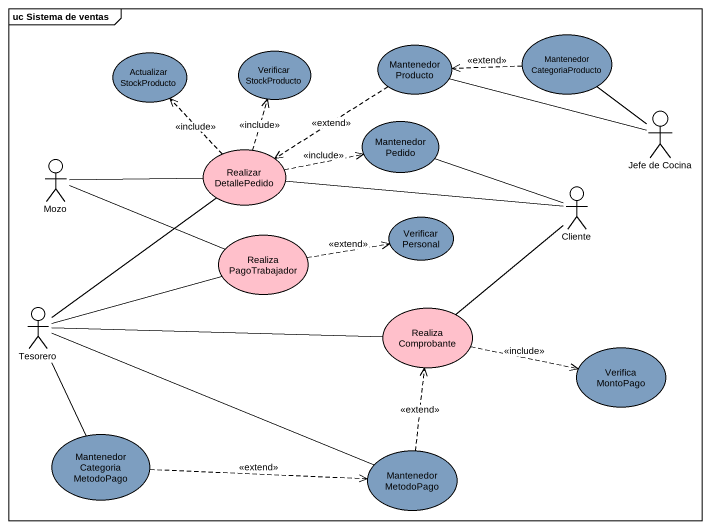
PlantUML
@startuml
mainframe uc Sistema de ventas
usecase "Actualizar StockProducto" as Actualizar_StockProducto #7D9EC0
usecase "Verificar StockProducto" as Verificar_StockProducto #7D9EC0
usecase "Mantenedor Producto" as Mantenedor_Producto #7D9EC0
usecase "Mantenedor CategoriaProducto" as Mantenedor_CategoriaProducto #7D9EC0
usecase "Mantenedor Pedido" as Mantenedor_Pedido #7D9EC0
actor "Jefe de Cocina" as Jefe_de_Cocina
actor Mozo
usecase "Realizar DetallePedido" as Realizar_DetallePedido #FFC0CB
actor Cliente
usecase "Realiza PagoTrabajador" as Realiza_PagoTrabajador #FFC0CB
usecase "Verificar Personal" as Verificar_Personal #7D9EC0
actor Tesorero
usecase "Realiza Comprobante" as Realiza_Comprobante #FFC0CB
usecase "Verifica MontoPago" as Verifica_MontoPago #7D9EC0
usecase "Mantenedor Categoria MetodoPago" as Mantenedor_Categoria #7D9EC0
usecase "Mantenedor MetodoPago" as Mantenedor_MetodoPago #7D9EC0
Mantenedor_Producto -right- Jefe_de_Cocina
Mantenedor_Producto ..> Realizar_DetallePedido : <<extend>>
Mantenedor_CategoriaProducto .left.> Mantenedor_Producto : <<extend>>
Mantenedor_CategoriaProducto -- Jefe_de_Cocina
Mantenedor_Pedido -right- Cliente
Mozo -right- Realizar_DetallePedido
Mozo -right- Realiza_PagoTrabajador
Realizar_DetallePedido .up.> Actualizar_StockProducto : <<include>>
Realizar_DetallePedido .up.> Verificar_StockProducto : <<include>>
Realizar_DetallePedido .right.> Mantenedor_Pedido : <<include>>
Cliente -left- Realizar_DetallePedido
Cliente -- Realiza_Comprobante
Realiza_PagoTrabajador .right.> Verificar_Personal : <<extend>>
Tesorero -up- Realizar_DetallePedido
Tesorero -right- Realiza_PagoTrabajador
Tesorero -right- Realiza_Comprobante
Tesorero -- Mantenedor_Categoria
Tesorero -right- Mantenedor_MetodoPago
Realiza_Comprobante .right.> Verifica_MontoPago : <<include>>
Mantenedor_Categoria .right.> Mantenedor_MetodoPago : <<extend>>
Mantenedor_MetodoPago .up.> Realiza_Comprobante : <<extend>>
@enduml
